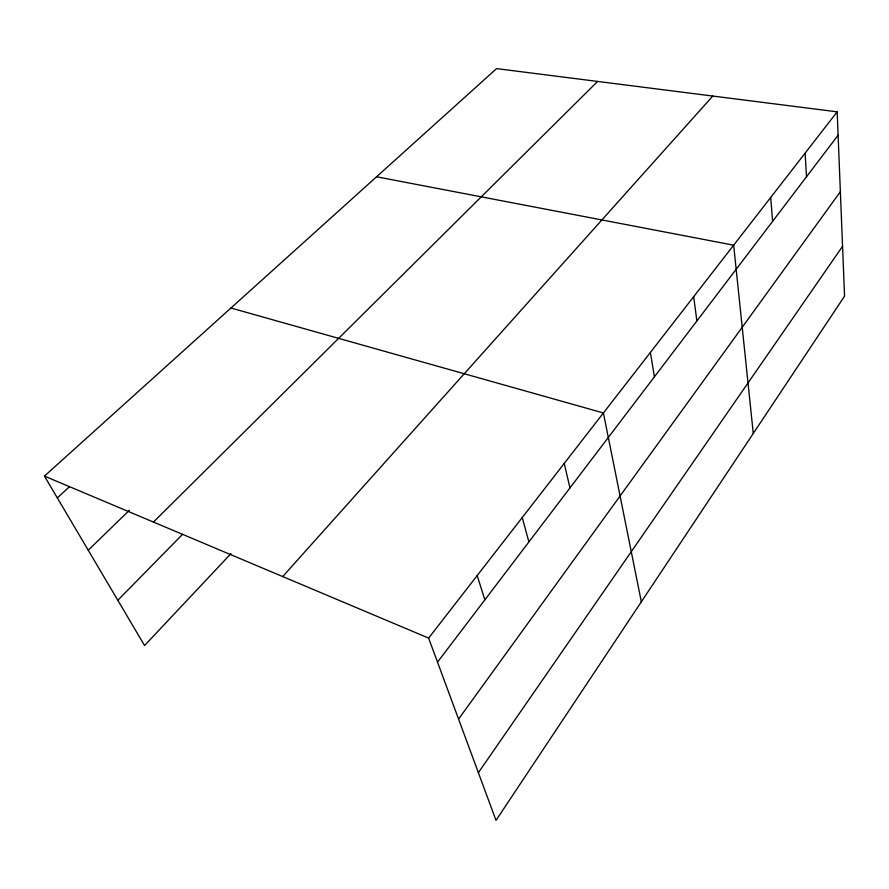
<?xml version="1.0" encoding="UTF-8"?>
<svg xmlns="http://www.w3.org/2000/svg" width="889" height="889" viewBox="0 0 889 889"><rect width="100%" height="100%" fill="white"/><g stroke="black" fill="none" stroke-linecap="round" stroke-linejoin="round"><path stroke-width="1.33" d="M478.371 772.685L842.55 246.309M458.557 719.079L840.372 191.691M437.51 662.138L838.105 135.206M837.171 111.836L844.55 296.159L496.006 820.391L428.631 638.102L837.171 111.836L496.573 68.609L44.45 476.104L144.563 645.536L230.962 553.625M282.702 576.572L712.8 96.045M117.815 600.275L182.578 534.322M153.441 522.065L597.608 81.432M88.233 550.202L129.416 510.253M57.329 497.907L69.498 486.694M376.547 176.778L733.658 245.186L753.272 433.443M230.94 308.016L603.409 412.963L641.336 601.809M44.45 476.104L428.631 638.102M477.171 575.583L484.861 599.853M522.243 517.52L528.899 541.923M564.226 463.447L569.96 487.928M650.404 352.422L654.404 376.847M693.676 296.682L696.876 320.973M770.696 197.469L772.608 221.361M805.112 153.13L806.501 176.778"/></g></svg>
